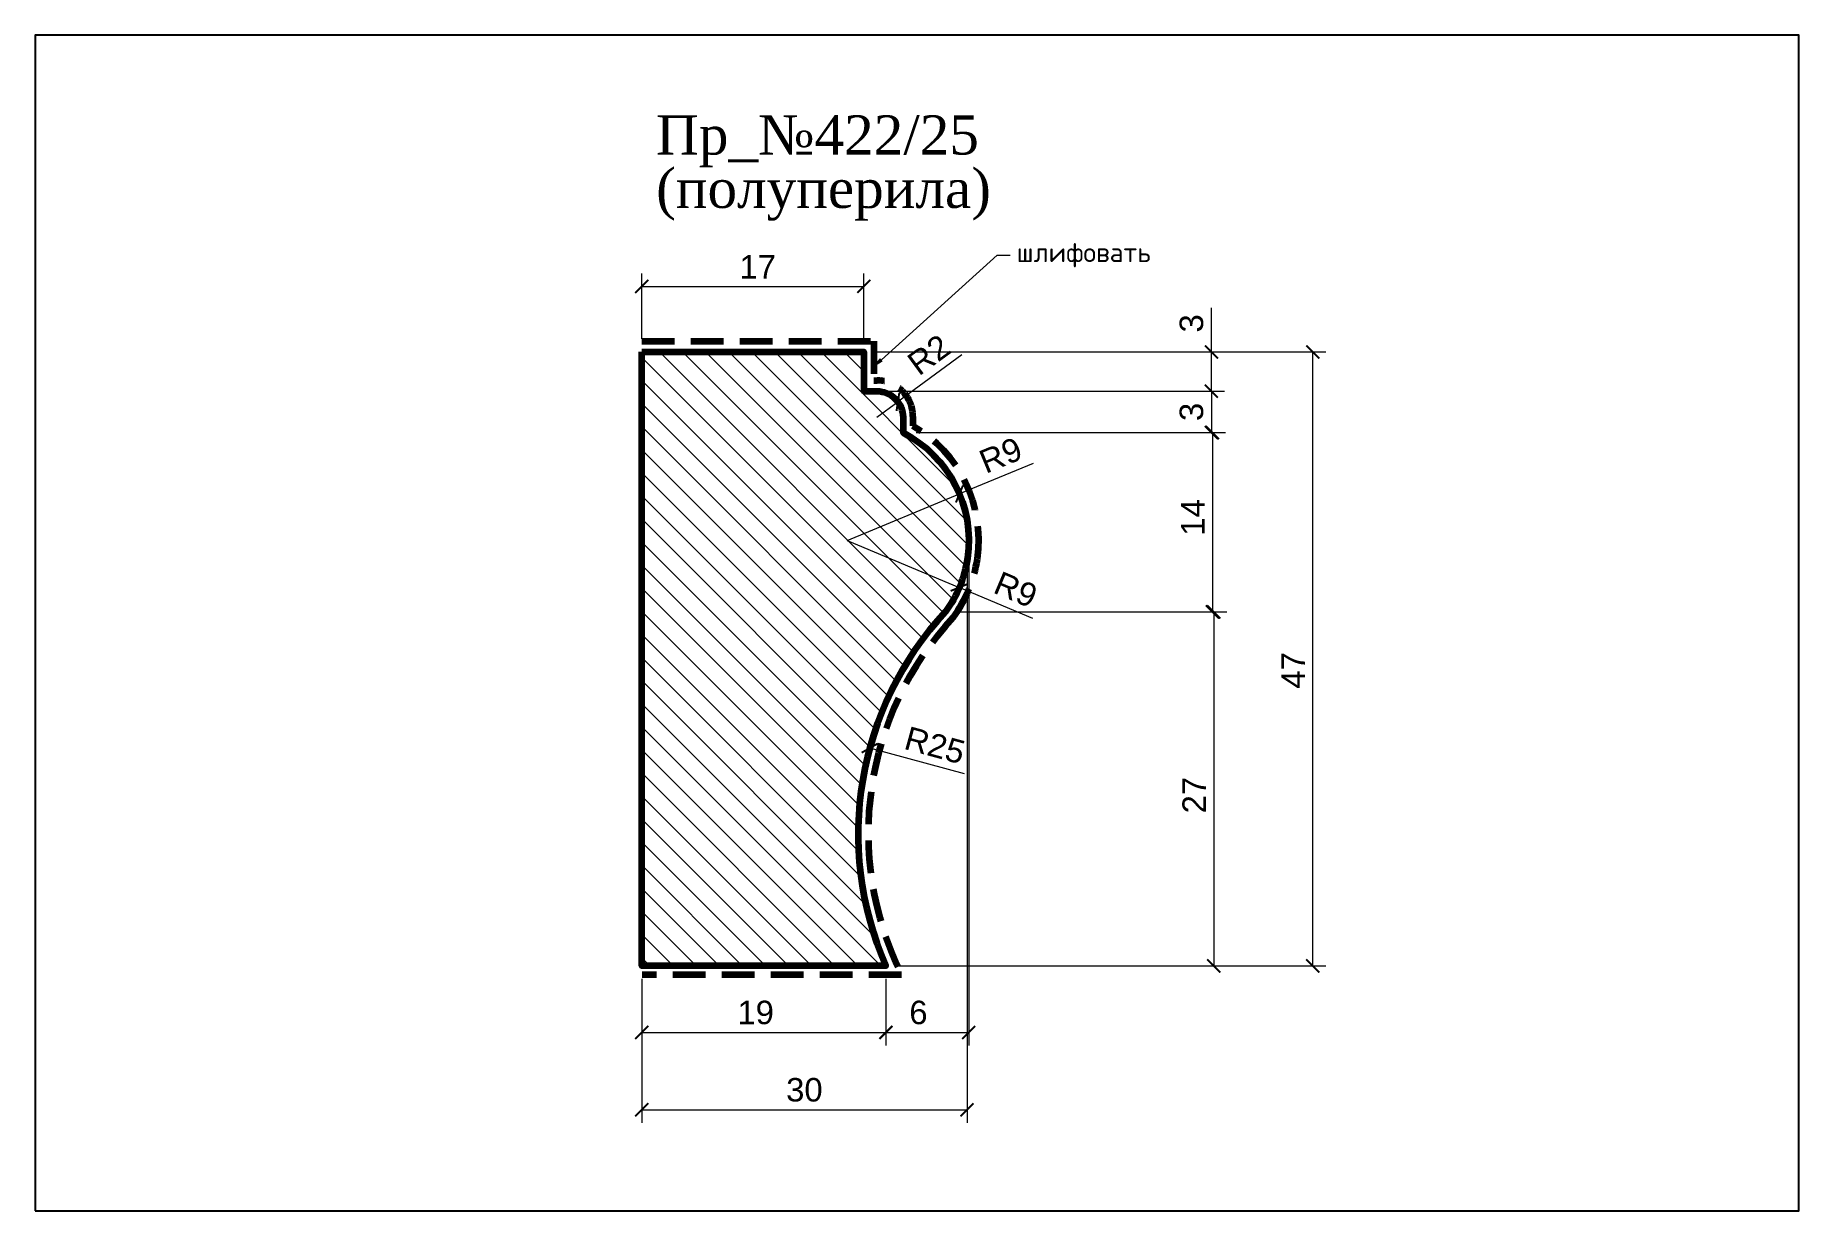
# Model space of a CAD drawing. Header units: inches. Extents: x 53 to 188, y 4046 to 4136.
import ezdxf
from ezdxf import colors
from ezdxf.entities.mleader import LeaderData, LeaderLine
from ezdxf.math import Vec2, Vec3

# ---------------------------------------------------------------- set-up
doc = ezdxf.new("R2010")
doc.units = ezdxf.units.IN
doc.header["$MEASUREMENT"] = 0
doc.linetypes.add('HIDDEN', pattern=[0.375, 0.25, -0.125])
doc.layers.add('Outside panel', color=7, linetype='Continuous', lineweight=18, true_color=0x7f5e57)
doc.layers.add('линия 50', color=1, linetype='Continuous', lineweight=140)
doc.layers.add('служебный слой РАЗМЕРЫ', color=7, linetype='Continuous', lineweight=9)
doc.layers.add('размеры в модели', color=7, linetype='Continuous')
doc.styles.add('ELECT', font='times.ttf')
doc.styles.get("Standard").update_dxf_attribs({"font": 'arial.ttf'})
doc.styles.add('ЕСКД профили текст', font='isocpeur.ttf')
doc.dimstyles.new('M_1', dxfattribs={"dimtxt": 1.8, "dimasz": 1, "dimexe": 1, "dimexo": 1, "dimgap": 0.6, "dimtad": 1, "dimdec": 0, "dimdsep": 46, "dimtxsty": 'Standard', "dimblk": 'ARCHTICK', "dimcen": -5, "dimclrd": 7, "dimclre": 7, "dimclrt": 7, "dimadec": 0, "dimazin": 0, "dimtfac": 1, "dimtdec": 0, "dimtmove": 0, "dimatfit": 3, "dimfxl": 1, "dimtolj": 1, "dimtzin": 0, "dimlwd": 5, "dimlwe": 5, "dimarcsym": 0})

# ---------------------------------------------------------------- blocks, each defined once
blk = doc.blocks.new('_ArchTick')
at = {"color": 0, "linetype": 'ByBlock', "const_width": 0.15}
blk.add_lwpolyline([(-0.5, -0.5), (0.5, 0.5)], dxfattribs=at)
blk = doc.blocks.new('*D14')
at = {"layer": 'Defpoints', "color": 0, "ltscale": 1000, "transparency": 16777216}
for p in [(124.45, 4098.99), (99.55, 4064.89), (124.45, 4053.87)]:
    blk.add_point(p, dxfattribs=at)
at = {"layer": 'размеры в модели', "color": 7, "lineweight": 5, "ltscale": 1000, "transparency": 16777216}
for p, q in [((124.45, 4097.99), (124.45, 4052.87)), ((99.55, 4063.89), (99.55, 4052.87)), ((99.55, 4053.87), (124.45, 4053.87))]:
    blk.add_line(p, q, dxfattribs=at)
at = {"layer": 'размеры в модели', "color": 7, "lineweight": 5, "ltscale": 1000, "transparency": 16777216, "rotation": 180}
blk.add_blockref('_ArchTick', (99.55, 4053.87), dxfattribs=at)
at = {"layer": 'размеры в модели', "color": 7, "lineweight": 5, "ltscale": 1000, "transparency": 16777216}
blk.add_blockref('_ArchTick', (124.45, 4053.87), dxfattribs=at)
at = {"layer": 'размеры в модели', "color": 7, "ltscale": 1000, "transparency": 16777216, "insert": (112, 4055.39), "char_height": 1.8, "attachment_point": 5}
blk.add_mtext('\\A1;30', dxfattribs=at)
blk = doc.blocks.new('*D13')
at = {"layer": 'Defpoints', "color": 0, "ltscale": 1000, "transparency": 16777216}
for p in [(119.16, 4108.07), (117.55, 4106.89)]:
    blk.add_point(p, dxfattribs=at)
at = {"layer": 'размеры в модели', "color": 7, "lineweight": 5, "ltscale": 1000, "transparency": 16777216}
for p in [(124.06, 4111.67), (117.55, 4106.89)]:
    blk.add_line(p, (119.16, 4108.07), dxfattribs=at)
at = {"layer": 'размеры в модели', "color": 7, "lineweight": 5, "ltscale": 1000, "transparency": 16777216, "rotation": 216.2653565986379}
blk.add_blockref('_ArchTick', (119.16, 4108.07), dxfattribs=at)
at = {"layer": 'размеры в модели', "color": 7, "ltscale": 1000, "transparency": 16777216, "insert": (121.53, 4111.68), "char_height": 1.8, "attachment_point": 5, "rotation": 36.2654}
blk.add_mtext('\\A1;R2', dxfattribs=at)
blk = doc.blocks.new('*D12')
at = {"layer": 'Defpoints', "color": 0, "ltscale": 1000, "transparency": 16777216}
for p in [(116.55, 4116.91), (99.55, 4111.89), (116.55, 4111.89)]:
    blk.add_point(p, dxfattribs=at)
at = {"layer": 'размеры в модели', "color": 7, "lineweight": 5, "ltscale": 1000, "transparency": 16777216}
for p, q in [((99.55, 4112.89), (99.55, 4117.91)), ((116.55, 4112.89), (116.55, 4117.91)), ((99.55, 4116.91), (116.55, 4116.91))]:
    blk.add_line(p, q, dxfattribs=at)
at = {"layer": 'размеры в модели', "color": 7, "lineweight": 5, "ltscale": 1000, "transparency": 16777216, "rotation": 180}
blk.add_blockref('_ArchTick', (99.55, 4116.91), dxfattribs=at)
at = {"layer": 'размеры в модели', "color": 7, "lineweight": 5, "ltscale": 1000, "transparency": 16777216}
blk.add_blockref('_ArchTick', (116.55, 4116.91), dxfattribs=at)
at = {"layer": 'размеры в модели', "color": 7, "ltscale": 1000, "transparency": 16777216, "insert": (108.43, 4118.41), "char_height": 1.8, "attachment_point": 5}
blk.add_mtext('\\A1;17', dxfattribs=at)
blk = doc.blocks.new('*D11')
at = {"layer": 'Defpoints', "color": 0, "ltscale": 1000, "transparency": 16777216}
for p in [(122.8, 4091.99), (118.24, 4064.89), (143.34, 4064.89)]:
    blk.add_point(p, dxfattribs=at)
at = {"layer": 'размеры в модели', "color": 7, "lineweight": 5, "ltscale": 1000, "transparency": 16777216}
for p, q in [((123.8, 4091.99), (144.34, 4091.99)), ((143.34, 4091.99), (143.34, 4064.89)), ((119.24, 4064.89), (144.34, 4064.89))]:
    blk.add_line(p, q, dxfattribs=at)
for p, rotation in [((143.34, 4091.99), 90), ((143.34, 4064.89), 270)]:
    blk.add_blockref('_ArchTick', p, dxfattribs=dict(at, rotation=rotation))
at = {"layer": 'размеры в модели', "color": 7, "ltscale": 1000, "transparency": 16777216, "insert": (141.84, 4077.96), "char_height": 1.8, "attachment_point": 5, "rotation": 90}
blk.add_mtext('\\A1;27', dxfattribs=at)
blk = doc.blocks.new('*D10')
at = {"layer": 'Defpoints', "color": 0, "ltscale": 1000, "transparency": 16777216}
for p in [(119.55, 4105.72), (122.8, 4091.99), (143.24, 4091.99)]:
    blk.add_point(p, dxfattribs=at)
at = {"layer": 'размеры в модели', "color": 7, "lineweight": 5, "ltscale": 1000, "transparency": 16777216}
for p, q in [((120.55, 4105.72), (144.24, 4105.72)), ((143.24, 4105.72), (143.24, 4091.99)), ((123.8, 4091.99), (144.24, 4091.99))]:
    blk.add_line(p, q, dxfattribs=at)
for p, rotation in [((143.24, 4105.72), 90), ((143.24, 4091.99), 270)]:
    blk.add_blockref('_ArchTick', p, dxfattribs=dict(at, rotation=rotation))
at = {"layer": 'размеры в модели', "color": 7, "ltscale": 1000, "transparency": 16777216, "insert": (141.74, 4099.22), "char_height": 1.8, "attachment_point": 5, "rotation": 90}
blk.add_mtext('\\A1;14', dxfattribs=at)
blk = doc.blocks.new('*D9')
at = {"layer": 'Defpoints', "color": 0, "ltscale": 1000, "transparency": 16777216}
for p in [(117, 4081.56), (141.12, 4074.97)]:
    blk.add_point(p, dxfattribs=at)
at = {"layer": 'размеры в модели', "color": 7, "lineweight": 5, "ltscale": 1000, "transparency": 16777216}
blk.add_line((124.25, 4079.58), (117, 4081.56), dxfattribs=at)
at = {"layer": 'размеры в модели', "color": 7, "lineweight": 5, "ltscale": 1000, "transparency": 16777216, "rotation": 164.7269532608306}
blk.add_blockref('_ArchTick', (117, 4081.56), dxfattribs=at)
at = {"layer": 'размеры в модели', "color": 7, "ltscale": 1000, "transparency": 16777216, "insert": (121.99, 4081.77), "char_height": 1.8, "attachment_point": 5, "rotation": 344.727}
blk.add_mtext('\\A1;R25', dxfattribs=at)
blk = doc.blocks.new('*D8')
at = {"layer": 'Defpoints', "color": 0, "ltscale": 1000, "transparency": 16777216}
for p in [(115.28, 4097.46), (123.85, 4093.86)]:
    blk.add_point(p, dxfattribs=at)
at = {"layer": 'размеры в модели', "color": 7, "lineweight": 5, "ltscale": 1000, "transparency": 16777216}
for p in [(115.28, 4097.46), (129.48, 4091.49)]:
    blk.add_line(p, (123.85, 4093.86), dxfattribs=at)
at = {"layer": 'размеры в модели', "color": 7, "lineweight": 5, "ltscale": 1000, "transparency": 16777216, "rotation": 157.2313814061881}
blk.add_blockref('_ArchTick', (123.85, 4093.86), dxfattribs=at)
at = {"layer": 'размеры в модели', "color": 7, "ltscale": 1000, "transparency": 16777216, "insert": (128.18, 4093.69), "char_height": 1.8, "attachment_point": 5, "rotation": 337.2314}
blk.add_mtext('\\A1;R9', dxfattribs=at)
blk = doc.blocks.new('*D7')
at = {"layer": 'Defpoints', "color": 0, "ltscale": 1000, "transparency": 16777216}
for p in [(123.87, 4101.02), (115.28, 4097.46)]:
    blk.add_point(p, dxfattribs=at)
at = {"layer": 'размеры в модели', "color": 7, "lineweight": 5, "ltscale": 1000, "transparency": 16777216}
for p in [(129.51, 4103.36), (115.28, 4097.46)]:
    blk.add_line(p, (123.87, 4101.02), dxfattribs=at)
at = {"layer": 'размеры в модели', "color": 7, "lineweight": 5, "ltscale": 1000, "transparency": 16777216, "rotation": 202.5514345366078}
blk.add_blockref('_ArchTick', (123.87, 4101.02), dxfattribs=at)
at = {"layer": 'размеры в модели', "color": 7, "ltscale": 1000, "transparency": 16777216, "insert": (127.03, 4103.98), "char_height": 1.8, "attachment_point": 5, "rotation": 22.5514}
blk.add_mtext('\\A1;R9', dxfattribs=at)
blk = doc.blocks.new('*D6')
at = {"layer": 'Defpoints', "color": 0, "ltscale": 1000, "transparency": 16777216}
for p in [(116.55, 4108.89), (119.55, 4105.72), (143.16, 4105.72)]:
    blk.add_point(p, dxfattribs=at)
at = {"layer": 'размеры в модели', "color": 7, "lineweight": 5, "ltscale": 1000, "transparency": 16777216}
for p, q in [((117.55, 4108.89), (144.16, 4108.89)), ((143.16, 4108.89), (143.16, 4105.72)), ((120.55, 4105.72), (144.16, 4105.72))]:
    blk.add_line(p, q, dxfattribs=at)
for p, rotation in [((143.16, 4108.89), 90), ((143.16, 4105.72), 270)]:
    blk.add_blockref('_ArchTick', p, dxfattribs=dict(at, rotation=rotation))
at = {"layer": 'размеры в модели', "color": 7, "ltscale": 1000, "transparency": 16777216, "insert": (141.64, 4107.3), "char_height": 1.8, "attachment_point": 5, "rotation": 90}
blk.add_mtext('\\A1;3', dxfattribs=at)
blk = doc.blocks.new('*D5')
at = {"layer": 'Defpoints', "color": 0, "ltscale": 1000, "transparency": 16777216}
for p in [(116.55, 4111.89), (116.55, 4108.89), (143.16, 4108.89)]:
    blk.add_point(p, dxfattribs=at)
at = {"layer": 'размеры в модели', "color": 7, "lineweight": 5, "ltscale": 1000, "transparency": 16777216}
for p, q in [((143.16, 4111.89), (143.16, 4115.27)), ((117.55, 4111.89), (144.16, 4111.89)), ((143.16, 4108.89), (143.16, 4111.89)), ((117.55, 4108.89), (144.16, 4108.89))]:
    blk.add_line(p, q, dxfattribs=at)
for p, rotation in [((143.16, 4111.89), 90), ((143.16, 4108.89), 270)]:
    blk.add_blockref('_ArchTick', p, dxfattribs=dict(at, rotation=rotation))
at = {"layer": 'размеры в модели', "color": 7, "ltscale": 1000, "transparency": 16777216, "insert": (141.64, 4114.08), "char_height": 1.8, "attachment_point": 5, "rotation": 90}
blk.add_mtext('\\A1;3', dxfattribs=at)
blk = doc.blocks.new('*D4')
at = {"layer": 'Defpoints', "color": 0, "ltscale": 1000, "transparency": 16777216}
for p in [(124.58, 4097.46), (118.24, 4064.89), (124.58, 4059.79)]:
    blk.add_point(p, dxfattribs=at)
at = {"layer": 'размеры в модели', "color": 7, "lineweight": 5, "ltscale": 1000, "transparency": 16777216}
for p, q in [((124.58, 4096.46), (124.58, 4058.79)), ((118.24, 4063.89), (118.24, 4058.79)), ((118.24, 4059.79), (124.58, 4059.79))]:
    blk.add_line(p, q, dxfattribs=at)
at = {"layer": 'размеры в модели', "color": 7, "lineweight": 5, "ltscale": 1000, "transparency": 16777216, "rotation": 180}
blk.add_blockref('_ArchTick', (118.24, 4059.79), dxfattribs=at)
at = {"layer": 'размеры в модели', "color": 7, "lineweight": 5, "ltscale": 1000, "transparency": 16777216}
blk.add_blockref('_ArchTick', (124.58, 4059.79), dxfattribs=at)
at = {"layer": 'размеры в модели', "color": 7, "ltscale": 1000, "transparency": 16777216, "insert": (120.73, 4061.31), "char_height": 1.8, "attachment_point": 5}
blk.add_mtext('\\A1;6', dxfattribs=at)
blk = doc.blocks.new('*D3')
at = {"layer": 'Defpoints', "color": 0, "ltscale": 1000, "transparency": 16777216}
for p in [(99.55, 4064.89), (118.24, 4064.89), (118.24, 4059.79)]:
    blk.add_point(p, dxfattribs=at)
at = {"layer": 'размеры в модели', "color": 7, "lineweight": 5, "ltscale": 1000, "transparency": 16777216}
for p, q in [((99.55, 4063.89), (99.55, 4058.79)), ((118.24, 4063.89), (118.24, 4058.79)), ((99.55, 4059.79), (118.24, 4059.79))]:
    blk.add_line(p, q, dxfattribs=at)
at = {"layer": 'размеры в модели', "color": 7, "lineweight": 5, "ltscale": 1000, "transparency": 16777216, "rotation": 180}
blk.add_blockref('_ArchTick', (99.55, 4059.79), dxfattribs=at)
at = {"layer": 'размеры в модели', "color": 7, "lineweight": 5, "ltscale": 1000, "transparency": 16777216}
blk.add_blockref('_ArchTick', (118.24, 4059.79), dxfattribs=at)
at = {"layer": 'размеры в модели', "color": 7, "ltscale": 1000, "transparency": 16777216, "insert": (108.27, 4061.31), "char_height": 1.8, "attachment_point": 5}
blk.add_mtext('\\A1;19', dxfattribs=at)
blk = doc.blocks.new('*D2')
at = {"layer": 'Defpoints', "color": 0, "ltscale": 1000, "transparency": 16777216}
for p in [(116.55, 4111.89), (150.92, 4111.89), (118.24, 4064.89)]:
    blk.add_point(p, dxfattribs=at)
at = {"layer": 'размеры в модели', "color": 7, "lineweight": 5, "ltscale": 1000, "transparency": 16777216}
for p, q in [((117.55, 4111.89), (151.92, 4111.89)), ((150.92, 4064.89), (150.92, 4111.89)), ((119.24, 4064.89), (151.92, 4064.89))]:
    blk.add_line(p, q, dxfattribs=at)
for p, rotation in [((150.92, 4111.89), 90), ((150.92, 4064.89), 270)]:
    blk.add_blockref('_ArchTick', p, dxfattribs=dict(at, rotation=rotation))
at = {"layer": 'размеры в модели', "color": 7, "ltscale": 1000, "transparency": 16777216, "insert": (149.42, 4087.51), "char_height": 1.8, "attachment_point": 5, "rotation": 90}
blk.add_mtext('\\A1;47', dxfattribs=at)

msp = doc.modelspace()

# ---------------------------------------------------------------- hatches: boundary and pattern name
at = {"layer": 'Outside panel', "ltscale": 1000}
h = msp.add_hatch(dxfattribs=at)
h.set_pattern_fill('ANSI31', color=256, scale=10, angle=90)
h.set_pattern_definition([(135, (-311854.8436, 95178.0845), (-0.8838834765, -0.8838834765), [])])
h.paths.add_polyline_path([(99.55, 4111.89), (116.55, 4111.89), (116.55, 4108.89), (117.55, 4108.89, -0.414214), (119.55, 4106.89), (119.55, 4105.72, -0.320316), (124.48, 4096.1, -0.12131), (122.8, 4091.99, 0.29938), (118.24, 4064.89), (99.55, 4064.89)])

# ---------------------------------------------------------------- linework, layer by layer
at = {"color": 6, "ltscale": 1000}
msp.add_lwpolyline([(53.12, 4046.14), (188.12, 4046.14), (188.12, 4136.14), (53.12, 4136.14)], close=True, dxfattribs=at)
at = {"layer": 'линия 50', "color": 1, "linetype": 'HIDDEN', "ltscale": 10, "true_color": 0xff0909}
msp.add_lwpolyline([(99.55, 4112.71), (117.31, 4112.71), (117.31, 4109.71), (117.56, 4109.71, -0.414214), (120.31, 4106.96), (120.31, 4106.23, -0.307678), (125.24, 4096.06, -0.122477), (123.4, 4091.57, 0.312985), (119.44, 4064.21), (99.59, 4064.21)], format="xyb", dxfattribs=at)
at = {"layer": 'линия 50', "color": 7}
msp.add_lwpolyline([(99.55, 4111.89), (116.55, 4111.89), (116.55, 4108.89), (117.55, 4108.89, -0.414214), (119.55, 4106.89), (119.55, 4105.72, -0.320316), (124.48, 4096.1, -0.12131), (122.8, 4091.99, 0.29938), (118.24, 4064.89), (99.55, 4064.89), (99.55, 4111.89)], format="xyb", close=True, dxfattribs=at)

# ---------------------------------------------------------------- texts
at = {"color": 7, "ltscale": 1000, "style": 'ELECT'}
for s, p in [('Пр_№422/25', (100.65, 4127.01)), ('(полуперила)', (100.65, 4122.92))]:
    msp.add_text(s, height=3, dxfattribs=at).set_placement(p)

# ---------------------------------------------------------------- dimensions: what is measured, and where the dimension line sits
at = {"layer": 'размеры в модели', "color": 5, "ltscale": 1000}
for base, p1, p2, picture, middle in [((116.55, 4116.91), (99.55, 4111.89), (116.55, 4111.89), '*D12', (108.43, 4116.91)), ((124.58, 4059.79), (118.24, 4064.89), (124.58, 4097.46), '*D4', (120.73, 4059.79))]:
    dim = msp.add_linear_dim(base=base, p1=p1, p2=p2, dimstyle='M_1', dxfattribs=at)
    dim.commit()
    dim.dimension.update_dxf_attribs({"geometry": picture, "text_midpoint": middle, "dimtype": 128})
for base, p1, p2, angle, picture, middle in [((143.16, 4108.89), (116.55, 4111.89), (116.55, 4108.89), 90, '*D5', (143.16, 4114.08)), ((150.92, 4111.89), (118.24, 4064.89), (116.55, 4111.89), 90, '*D2', (150.92, 4087.51)), ((143.16, 4105.72), (116.55, 4108.89), (119.55, 4105.72), 90, '*D6', (143.16, 4107.3)), ((143.24, 4091.99), (119.55, 4105.72), (122.8, 4091.99), 90, '*D10', (143.24, 4099.22)), ((143.34, 4064.89), (122.8, 4091.99), (118.24, 4064.89), 90, '*D11', (143.34, 4077.96)), ((118.24, 4059.79), (99.55, 4064.89), (118.24, 4064.89), 180, '*D3', (108.27, 4059.79))]:
    dim = msp.add_linear_dim(base=base, p1=p1, p2=p2, angle=angle, dimstyle='M_1', dxfattribs=at)
    dim.commit()
    dim.dimension.update_dxf_attribs({"geometry": picture, "text_midpoint": middle, "dimtype": 128})
for center, mpoint, picture, middle in [((117.55, 4106.89), (119.16, 4108.07), '*D13', (121.53, 4111.68)), ((115.28, 4097.46), (123.87, 4101.02), '*D7', (127.03, 4103.98)), ((115.28, 4097.46), (123.85, 4093.86), '*D8', (128.18, 4093.69))]:
    dim = msp.add_radius_dim(center=center, mpoint=mpoint, dimstyle='M_1', dxfattribs=at)
    dim.commit()
    dim.dimension.update_dxf_attribs({"geometry": picture, "text_midpoint": middle})
dim = msp.add_linear_dim(base=(124.45, 4053.87), p1=(99.55, 4064.89), p2=(124.45, 4098.99), text='30', dimstyle='M_1', dxfattribs=at)
dim.commit()
dim.dimension.update_dxf_attribs({"geometry": '*D14', "text_midpoint": (112, 4053.87), "dimtype": 128})
dim = msp.add_radius_dim(center=(141.12, 4074.97), mpoint=(117, 4081.56), dimstyle='M_1', dxfattribs=at)
dim.commit()
dim.dimension.update_dxf_attribs({"geometry": '*D9', "text_midpoint": (121.59, 4080.3), "dimtype": 132})

# ---------------------------------------------------------------- leaders
at = {"layer": 'служебный слой РАЗМЕРЫ'}
ml = msp.add_multileader_mtext('Standard', dxfattribs=at)
ml.set_content('\\A1;шлифовать', color=256, style='ЕСКД профили текст')
ml.set_leader_properties(color=256, linetype='ByLayer', lineweight=-1)
ml.build(insert=Vec2(0, 0))
ml.multileader.update_dxf_attribs({"dogleg_length": 1, "arrow_head_size": 1})
ctx = ml.context
ctx.base_point, ctx.char_height, ctx.arrow_head_size, ctx.landing_gap_size, ctx.plane_origin = Vec3(127.75, 4119.29), 1.5, 1, 0.5, Vec3(141.23, 4145.46)
notes = []
notes.append((ctx, [(1, (1, 1, 0), (126.75, 4119.29), (1, 0), 1, [(0, [(117.15, 4110.63)], 0, [])])]))
ctx.mtext.insert, ctx.mtext.flow_direction = Vec3(128.25, 4120.27), 5
for ctx, leaders in notes:
    for number, flags, end, landing, length, lines in leaders:
        leader = LeaderData()
        leader.index, (leader.has_last_leader_line, leader.has_dogleg_vector, leader.attachment_direction) = number, flags
        leader.last_leader_point, leader.dogleg_vector, leader.dogleg_length = Vec3(end), Vec3(landing), length
        for number, points, colour, breaks in lines:
            line = LeaderLine()
            line.index, line.vertices, line.color, line.breaks = number, Vec3.list(points), colors.encode_raw_color(colour), breaks
            leader.lines.append(line)
        ctx.leaders.append(leader)

doc.saveas('drawing.dxf')
